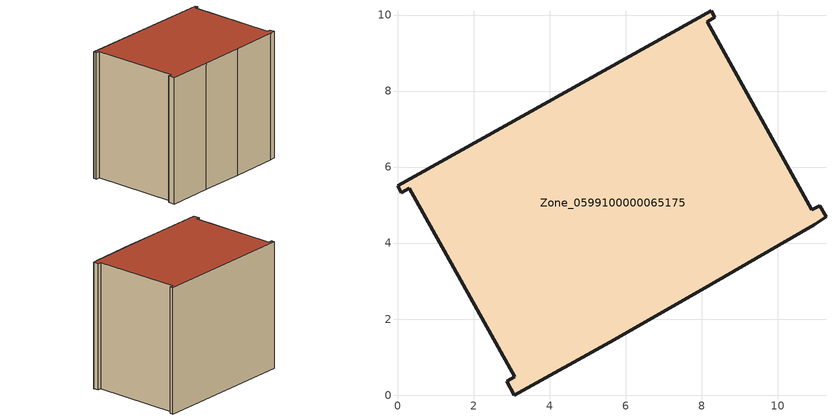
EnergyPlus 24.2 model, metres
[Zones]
Zone_0599100000065175
 floor ground (C_G): 3.08,0.48 0.31,5.44 0.1,5.32 0,5.51 8.25,10.11 8.35,9.94 8.14,9.82 10.9,4.88 11.11,4.99 11.28,4.7 10.96,4.48 8.25,2.92 5.7,1.46 3.08,0 2.88,0.36 z0
 wall outside (C_F): 0.31,5.44 3.08,0.48 2.88,0.36 3.08,0 5.7,1.46 8.25,2.92 10.96,4.48 11.28,4.7 11.11,4.99 10.9,4.88 8.14,9.82 8.35,9.94 8.25,10.11 0,5.51 0.1,5.32 0.31,5.44 z0:8.2
 roof outside (C_R): 8.14,9.82 8.35,9.94 8.25,10.11 0,5.51 0.1,5.32 0.31,5.44 3.08,0.48 2.88,0.36 3.08,0 5.7,1.46 8.25,2.92 10.96,4.48 11.28,4.7 11.11,4.99 10.9,4.88 z8.2
[BUILDING]
Pand.0599100000065175: North Axis=0; Terrain=City; Loads Convergence Tolerance Value=0.04; Temperature Convergence Tolerance Value=0.4; Solar Distribution=FullExterior; Maximum Number of Warmup Days=25; Minimum Number of Warmup Days=1
[Site:Location]
Rotterdam.The.Hague.AP_ZH_NLD Design_Conditions: Latitude=51.96; Longitude=4.45; Time Zone=1; Elevation=-4.5
[SITE:GROUNDTEMPERATURE:BUILDINGSURFACE]
18, 18, 18, 18, 18, 18, 18, 18, 18, 18, 18, 18
[MATERIAL] Thermal Absorptance=0.9; Solar Absorptance=0.7; Visible Absorptance=0.7
Name | Roughness | Thickness | Conductivity | Density | Specific Heat
G.TC.1965-1974 | MediumSmooth | 0.15 | 0.882353 | 540 | 1210
F.TC.1965-1974 | Rough | 0.3 | 0.697674 | 1920 | 840
R.TC.1965-1974 | MediumRough | 0.2 | 0.232558 | 1500 | 1000
[CONSTRUCTION]
C_G: G.TC.1965-1974
C_F: F.TC.1965-1974
C_R: R.TC.1965-1974
[ZONE]
Zone_0599100000065175: Type=1; Multiplier=1; Ceiling Height=Autocalculate; Volume=Autocalculate; Floor Area=autocalculate; Part of Total Floor Area=Yes
[ZONEINFILTRATION:DESIGNFLOWRATE]
Infil_Zone_0599100000065175: Zone or ZoneList or Space or SpaceList=Zone_0599100000065175; Schedule=AlwaysOn; Design Flow Rate Calculation Method=Flow/Area; Flow Rate per Floor Area=0.003; Constant Term Coefficient=1; Temperature Term Coefficient=0; Velocity Term Coefficient=0; Velocity Squared Term Coefficient=0
[HVACTEMPLATE:ZONE:IDEALLOADSAIRSYSTEM]
Zone_0599100000065175: Maximum Heating Supply Air Temperature=50; Minimum Cooling Supply Air Temperature=13; Maximum Heating Supply Air Humidity Ratio=0.0156; Minimum Cooling Supply Air Humidity Ratio=0.0077; Heating Limit=NoLimit; Cooling Limit=NoLimit; Dehumidification Control Type=ConstantSensibleHeatRatio; Cooling Sensible Heat Ratio=0.7; Dehumidification Setpoint=60; Humidification Control Type=None; Humidification Setpoint=30; Outdoor Air Method=None; Outdoor Air Flow Rate per Person=0.00944; Outdoor Air Flow Rate per Zone Floor Area=0; Outdoor Air Flow Rate per Zone=0; Demand Controlled Ventilation Type=None; Outdoor Air Economizer Type=NoEconomizer; Heat Recovery Type=None; Sensible Heat Recovery Effectiveness=0.7; Latent Heat Recovery Effectiveness=0.65
[ZONECONTROL:THERMOSTAT]
ThermostatControl_Zone_0599100000065175: Zone or ZoneList=Zone_0599100000065175; Control Type Schedule=DualSetpointControlType; Control 1=Thermostat_Zone_0599100000065175; Temperature Difference Between Cutout And Setpoint=0
[THERMOSTATSETPOINT:DUALSETPOINT]
Thermostat_Zone_0599100000065175: Heating Setpoint Temperature Schedule=HeatingSetpoint_Zone_0599100000065175; Cooling Setpoint Temperature Schedule=CoolingSetpoint_Zone_0599100000065175
[SCHEDULE:COMPACT]
HeatingSetpoint_Zone_0599100000065175: Through: 12/31, For: AllDays, Until: 24:00, 21
CoolingSetpoint_Zone_0599100000065175: Through: 12/31, For: AllDays, Until: 24:00, 24
DualSetpointControlType: Through: 12/31, For: AllDays, Until: 24:00, 4
AlwaysOn: Through: 12/31, For: AllDays, Until: 24:00, 1
